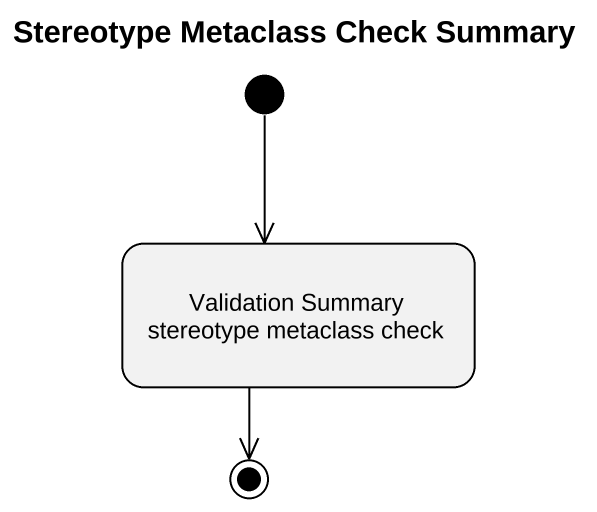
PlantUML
@startuml
title Stereotype Metaclass Check Summary
hide empty description
state "Validation Summary stereotype metaclass check" as Validation_Summary
[*] --> Validation_Summary
Validation_Summary --> [*]
@enduml
